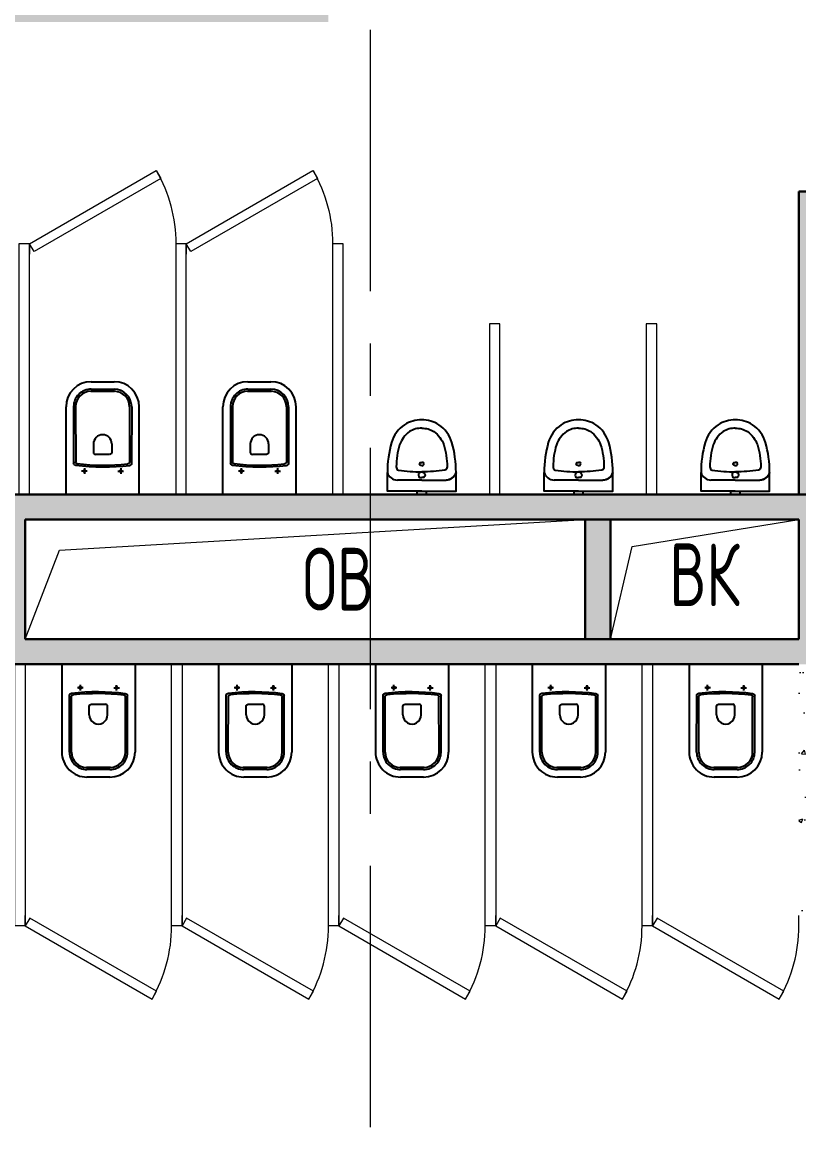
# Model space of a CAD drawing. Header units: millimetres. Extents: x -13407 to 95998, y -2719 to 109387.
# Drawn here: x 15905 to 19620, y 63797 to 69087 of the extents above; entities that cross this region are included whole.
import ezdxf

# ---------------------------------------------------------------- set-up
doc = ezdxf.new("R2010")
doc.units = ezdxf.units.MM
doc.linetypes.add('CENTER', pattern=[2, 1.25, -0.25, 0.25, -0.25])
for name, color, linetype, lineweight in [('АР_Двери', 5, 'Continuous', 18), ('АР_Оси', 193, 'Continuous', 9), ('АР_Перегородки газоблок', 165, 'Continuous', 30), ('АР_Перегородки газоблок_Штрих', 165, 'Continuous', 5), ('АР_Перегородки сантехнические', 216, 'Continuous', 9), ('АР_тонкая линия', 250, 'Continuous', 0)]:
    doc.layers.add(name, color=color, linetype=linetype, lineweight=lineweight)
doc.layers.add('АР_Отверстия', color=251, linetype='Continuous')
doc.layers.add('ТХ_сантехника', color=253, linetype='Continuous')
doc.styles.add('ICOCPEUR', font='isocpeur.ttf')
pattern_1 = [(50, (76865.7, -55313.48), (215.17805, -18.82564), [22.5, -247.5]), (355, (76865.7, -55313.48), (-41.6254, 225.65764), [18, -198]), (100.45144, (76883.63, -55315.05), (173.55265, 206.832), [19.12206, -210.34263]), (46.1842, (76865.7, -55253.48), (320.1724, -49.6558), [33.75, -371.25]), (96.63564, (76892.38, -55257.62), (280.3986, 292.2356), [28.6831, -315.5141]), (351.18416, (76865.7, -55253.5), (280.3986, 292.2356), [27, -297]), (21, (76895.7, -55268.48), (179.07212, -120.78567), [22.5, -247.5]), (326, (76895.7, -55268.48), (72.9946, 217.545), [18, -198]), (71.45144, (76910.62, -55278.55), (252.0667, 96.75935), [19.12206, -210.34263]), (37.5, (76865.7, -55313.48), (3.647957, 99.868156), [0, -195.6, 0, -201, 0, -198.75]), (7.5, (76865.7, -55313.48), (78.92086, 118.32351), [0, -114.6, 0, -191.1, 0, -75.75]), (327.5, (76798.8, -55313.48), (160.14673, -6.76646), [0, -75, 0, -234, 0, -310.5]), (317.5, (76768.8, -55313.48), (174.95585, 30.0315), [0, -97.5, 0, -155.4, 0, -220.5])]

# ---------------------------------------------------------------- blocks, each defined once
blk = doc.blocks.new('*U140')
at = {"color": 253}
for p, q in [((0, 0), (0, 50)), ((700, 0), (700, 50))]:
    blk.add_line(p, q, dxfattribs=at)
blk.add_lwpolyline([(0, 0), (606.2, -350), (628.1, -312.1), (21.9, 37.9)], close=True, dxfattribs=at)
blk.add_arc((0, 0), 700, 330, 0, dxfattribs=at)
blk = doc.blocks.new('*U143')
at = {"color": 253}
for p, q in [((0, 0), (0, 50)), ((700, 0), (700, 50))]:
    blk.add_line(p, q, dxfattribs=at)
blk.add_lwpolyline([(0, 0), (606.2, -350), (628.1, -312.1), (21.9, 37.9)], close=True, dxfattribs=at)
blk.add_arc((0, 0), 700, 330, 0, dxfattribs=at)
blk = doc.blocks.new('*U248')
at = {"color": 253}
for p, q in [((0, 0), (0, 50)), ((700, 0), (700, 50))]:
    blk.add_line(p, q, dxfattribs=at)
blk.add_lwpolyline([(0, 0), (606.2, -350), (628.1, -312.1), (21.9, 37.9)], close=True, dxfattribs=at)
blk.add_arc((0, 0), 700, 330, 0, dxfattribs=at)
blk = doc.blocks.new('*U249')
at = {"color": 253}
for p, q in [((0, 0), (0, 50)), ((700, 0), (700, 50))]:
    blk.add_line(p, q, dxfattribs=at)
blk.add_lwpolyline([(0, 0), (606.2, -350), (628.1, -312.1), (21.9, 37.9)], close=True, dxfattribs=at)
blk.add_arc((0, 0), 700, 330, 0, dxfattribs=at)
blk = doc.blocks.new('*U250')
at = {"color": 253}
for p, q in [((0, 0), (0, 50)), ((700, 0), (700, 50))]:
    blk.add_line(p, q, dxfattribs=at)
blk.add_lwpolyline([(0, 0), (606.2, -350), (628.1, -312.1), (21.9, 37.9)], close=True, dxfattribs=at)
blk.add_arc((0, 0), 700, 330, 0, dxfattribs=at)
blk = doc.blocks.new('*U251')
at = {"color": 253}
for p, q in [((0, 0), (0, 50)), ((700, 0), (700, 50))]:
    blk.add_line(p, q, dxfattribs=at)
blk.add_lwpolyline([(0, 0), (606.2, -350), (628.1, -312.1), (21.9, 37.9)], close=True, dxfattribs=at)
blk.add_arc((0, 0), 700, 330, 0, dxfattribs=at)
blk = doc.blocks.new('*U252')
at = {"color": 253}
for p, q in [((0, 0), (0, 50)), ((700, 0), (700, 50))]:
    blk.add_line(p, q, dxfattribs=at)
blk.add_lwpolyline([(0, 0), (606.2, -350), (628.1, -312.1), (21.9, 37.9)], close=True, dxfattribs=at)
blk.add_arc((0, 0), 700, 330, 0, dxfattribs=at)
blk = doc.blocks.new('Писуар')
at = {"color": 253}
for points in [[(0, 52.9), (116.5, 52.9, 0.328868), (164.1, 90, 0.066999), (144.5, 233.5, 0.172209), (82.4, 318.1, 0.143285), (0, 342, 0.143285), (-82.4, 318.1, 0.172209), (-144.5, 233.5, 0.066999), (-164.1, 90)], [(-58.2, 285.9, 0.137396), (-105.9, 222.3)], [(58.2, 285.9, -0.137396), (105.9, 222.3)], [(-164.1, 90, 0.328868), (-116.5, 52.9, 8)], [(0, 92.6, 0.419996), (-15.9, 76.8, 0.151492), (-10.6, 66.2), (0, 66.2)], [(0, 92.6, -0.419996), (15.9, 76.8, -0.151492), (10.6, 66.2), (0, 66.2)]]:
    blk.add_lwpolyline(points, format="xyb", dxfattribs=at)
for points in [[(0, 0), (-164.1, 0), (-164.1, 90)], [(0, 52.9), (-116.5, 52.9)], [(0, 0), (164.1, 0), (164.1, 90)]]:
    blk.add_lwpolyline(points, dxfattribs=at)
blk.add_lwpolyline([(-21.2, 0), (21.2, 0), (21.2, -15.9), (-21.2, -15.9)], close=True, dxfattribs=at)
for centre, radius, start, end in [((0, 187.1), 114.7, 90, 120.5102), ((282.3, 110.1), 404.1, 163.8712, 178.9693), ((2.6, 912.1), 819.4, 262.0158, 269.8149)]:
    blk.add_arc(centre, radius, start, end, dxfattribs=at)
at = {"color": 253, "extrusion": (0, 0, -1)}
for centre, radius, start, end in [((0, 187.1), 114.7, 90, 120.5102), ((282.3, 110.1), 404.1, 163.8712, 178.9693), ((2.6, 912.1), 819.4, 262.0158, 269.8149)]:
    blk.add_arc(centre, radius, start, end, dxfattribs=at)
at = {"color": 253}
for points, start_tangent, end_tangent in [([(-121.7, 117.4), (-111.2, 100.6)], (0.014037, -0.999901), (0.974129, -0.225992)), ([(121.7, 117.4), (111.2, 100.6)], (-0.014037, -0.999901), (-0.974129, -0.225992))]:
    blk.add_spline(points, degree=3, dxfattribs=dict(at, start_tangent=start_tangent, end_tangent=end_tangent))
for points in [[(-10.6, 132.4), (-10.6, 137.6), (-5.3, 137.6), (0, 137.6)], [(0, 121.8), (-5.3, 121.8), (-10.6, 127.1), (-10.6, 132.4)], [(10.6, 132.4), (10.6, 137.6), (5.3, 137.6), (0, 137.6)], [(0, 121.8), (5.3, 121.8), (10.6, 127.1), (10.6, 132.4)], [(164.1, 90), (158.8, 68.8), (137.6, 52.9), (116.5, 52.9)]]:
    blk.add_open_spline(points, degree=3, dxfattribs=at)
blk = doc.blocks.new('унитаз поликлиники')
at = {"color": 253}
for p, q in [((0, 175), (0, -175)), ((0, 175), (420, 175)), ((420, 138.7), (149.6, 138.7)), ((420, 129), (156.8, 128.7)), ((125.6, 86.7), (99.5, 86.7)), ((112.4, 73.1), (112.4, 100.2)), ((494, 57.1), (494, -57.1)), ((504, 55), (504, -55)), ((540, 55), (540, -55)), ((191.9, -33.7), (191.9, 33.7)), ((242.4, 43.7), (201.9, 43.7)), ((242.4, -43.7), (201.9, -43.7)), ((125.5, -86.5), (99.4, -86.5)), ((112.3, -73), (112.3, -100.1)), ((420, -139), (147.9, -138.7)), ((420, -129), (155.2, -128.7)), ((0, -175), (420, -175))]:
    blk.add_line(p, q, dxfattribs=at)
for centre, radius, start, end in [((420, 55), 120, 0, 90), ((420.5, 55.2), 83.5, 359.8619, 90.3335), ((420, 55), 74, 0, 90), ((242.4, 0), 43.7, 270, 90), ((420, -55), 120, 270, 0), ((420, -55), 84, 270, 0), ((420, -55), 74, 270, 358.4018)]:
    blk.add_arc(centre, radius, start, end, dxfattribs=at)
at = {"color": 253, "extrusion": (0, 0, -1)}
for centre, major_axis, ratio, start_param, end_param in [((1158.1, 0), (-731, -726.4), 0.993775, 0.659849, 0.910919), ((984.1, 0), (-23.4, -941.4), 0.89728, 1.422258, 1.677847), ((149.5, 127.3), (-5.6, -10.5), 0.821373, 1.269211, 2.570669), ((154.4, 119.8), (-5.61, -7.72), 0.798093, 1.232924, 2.686723), ((112.4, 86.8), (3.55, 3.55), 1, 5.504025, 11.78721), ((201.9, -33.5), (4.12, -9.49), 0.964797, 0.42926, 1.943413), ((147.9, -127.5), (5.4, -10.4), 0.836443, 0.56114, 1.877577), ((155.2, -117.5), (5.3, -10.4), 0.842984, 0.549902, 1.8819)]:
    blk.add_ellipse(centre, major_axis=major_axis, ratio=ratio, start_param=start_param, end_param=end_param, dxfattribs=at)
at = {"color": 253}
for centre, major_axis, ratio, start_param, end_param in [((201.9, 33.5), (4.12, 9.49), 0.964797, 0.42926, 1.943413), ((112.3, -86.6), (3.54, -3.55), 1, 5.504025, 11.78721)]:
    blk.add_ellipse(centre, major_axis=major_axis, ratio=ratio, start_param=start_param, end_param=end_param, dxfattribs=at)

msp = doc.modelspace()

# ---------------------------------------------------------------- hatches: boundary and pattern name
at = {"layer": 'АР_Перегородки газоблок_Штрих', "ltscale": 100}
h = msp.add_hatch(dxfattribs=at)
h.set_pattern_fill('AR-CONC', color=253, scale=30)
h.set_pattern_definition(pattern_1)
h.paths.add_polyline_path([(15274.9, 72037.2), (15154.9, 72037.2), (15154.9, 70672.2), (14439.9, 70672.2), (14439.9, 72037.2), (14319.9, 72037.2), (14319.9, 63207.2), (12769.9, 63207.2), (12769.9, 63087.2), (17369.9, 63087.4), (17369.9, 63207.4), (14439.9, 63207.2), (14439.9, 66015), (15919.9, 66015), (15919.9, 66015), (19619.9, 66015), (19619.9, 66015), (23769.9, 66015), (23769.9, 66134.7), (21838.7, 66134.7), (21838.8, 66706.8), (21718.8, 66706.8), (21718.7, 66134.8), (19739.9, 66135), (19739.9, 66706.8), (19619.9, 66706.8), (19619.9, 66135), (18598.4, 66135), (18598.4, 66706.8), (18614.9, 66706.8), (18718.4, 66706.8), (18718.4, 66135), (18614.9, 66135), (17369.9, 66135), (17369.9, 66706.8), (17369.9, 66135), (15799.9, 66135), (15799.9, 66706.8), (15799.9, 66706.8), (15799.9, 66135), (15919.9, 66135), (15919.9, 66706.8), (15799.9, 66706.8), (15799.9, 66135), (15274.9, 66135), (15274.9, 66706.8), (15274.9, 66706.8), (15274.9, 66135), (14439.9, 66135), (14439.9, 66706.8), (23770, 66706.6), (23769.9, 66134.7), (23769.9, 66134.7), (23769.9, 66826.8), (23047.6, 66826.6), (19739.9, 66826.8), (19739.9, 68276.8), (19619.9, 68276.8), (19619.9, 66826.8), (14439.9, 66826.8), (14439.9, 69087.2), (17369.9, 69087.2), (17369.9, 69207.2), (14439.9, 69207.2), (14439.9, 70672.2), (15154.9, 70672.2), (15154.9, 69207.2), (15274.9, 69207.2)])
h = msp.add_hatch(dxfattribs=at)
h.set_pattern_fill('AR-CONC', color=253, scale=30)
h.set_pattern_definition(pattern_1)
h.paths.add_polyline_path([(19619.9, 66015), (19619.9, 64802.7), (19719.9, 64802.7), (19719.9, 66015)])

# ---------------------------------------------------------------- linework, layer by layer
at = {"layer": 'АР_Оси', "color": 253, "linetype": 'CENTER', "ltscale": 1000}
msp.add_line((17569.9, 79049.7), (17569.9, 23317.3), dxfattribs=at)
at = {"layer": 'АР_Перегородки газоблок', "color": 253, "ltscale": 100}
for points in [[(19619.9, 66826.8), (19619.9, 68276.8)], [(19619.9, 68276.8), (19739.9, 68276.8)], [(14439.9, 66826.8), (21718.8, 66826.8)], [(15919.9, 66706.8), (15919.9, 66135)], [(18803.9, 66706.8), (15919.9, 66706.8)], [(18598.4, 66135), (18598.4, 66706.8)], [(19619.9, 66706.8), (18614.9, 66706.8)], [(18718.4, 66706.8), (18718.4, 66135)], [(19619.9, 66135), (19619.9, 66706.8)], [(15919.9, 66135), (18891.4, 66135)], [(18614.9, 66135), (19619.9, 66135)], [(15985.9, 66015), (14439.9, 66015)], [(19619.9, 66015), (15919.9, 66015)], [(19619.9, 66015), (19619.9, 66015)]]:
    msp.add_lwpolyline(points, dxfattribs=at)
at = {"layer": 'АР_Перегородки сантехнические', "color": 253, "lineweight": 0}
for points in [[(15889.9, 66826.8), (15939.9, 66826.8), (15939.9, 68026.8), (15889.9, 68026.8)], [(16639.9, 66826.8), (16689.9, 66826.8), (16689.9, 68026.8), (16639.9, 68026.8)], [(17389.9, 66826.8), (17439.9, 66826.8), (17439.9, 68026.8), (17389.9, 68026.8)], [(18139.9, 66826.8), (18189.9, 66826.8), (18189.9, 67643.4), (18139.9, 67643.4)], [(18889.9, 66826.8), (18939.9, 66826.8), (18939.9, 67643.4), (18889.9, 67643.4)], [(15869.9, 66015), (15919.9, 66015), (15919.9, 64762.7), (15869.9, 64762.7)], [(16619.9, 66015), (16669.9, 66015), (16669.9, 64762.7), (16619.9, 64762.7)], [(17369.9, 66015), (17419.9, 66015), (17419.9, 64762.7), (17369.9, 64762.7)], [(18119.9, 66015), (18169.9, 66015), (18169.9, 64762.7), (18119.9, 64762.7)], [(18869.9, 66015), (18919.9, 66015), (18919.9, 64762.7), (18869.9, 64762.7)]]:
    msp.add_lwpolyline(points, close=True, dxfattribs=at)
at = {"layer": 'АР_тонкая линия', "color": 253, "ltscale": 100}
for points in [[(15919.9, 66135), (16083.5, 66561), (18598.4, 66706.8)], [(18718.4, 66135), (18823.3, 66578.3), (19619.9, 66706.8)]]:
    msp.add_lwpolyline(points, dxfattribs=at)

# ---------------------------------------------------------------- block references
at = {"layer": 'АР_Двери', "color": 253, "lineweight": 30, "xscale": -1, "rotation": 180}
for name, p in [('*U248', (15939.9, 68026.8)), ('*U249', (16689.9, 68026.8))]:
    msp.add_blockref(name, p, dxfattribs=at)
at = {"layer": 'АР_Двери', "color": 253, "lineweight": 30}
for name, p in [('*U252', (15919.9, 64762.7)), ('*U251', (16669.9, 64762.7)), ('*U250', (17419.9, 64762.7)), ('*U143', (18169.9, 64762.7)), ('*U140', (18919.9, 64762.7))]:
    msp.add_blockref(name, p, dxfattribs=at)
at = {"layer": 'ТХ_сантехника', "color": 253}
for p, rotation in [((16289.9, 66826.8), 90.00000000000001), ((17039.9, 66826.8), 90.00000000000001), ((16269.9, 66015), 270.0015666875582), ((17019.9, 66015), 270.0015666875582), ((17769.9, 66015), 270.0015666875582), ((18519.9, 66015), 270.0015666875582), ((19269.9, 66015), 270.0015666875582)]:
    msp.add_blockref('унитаз поликлиники', p, dxfattribs=dict(at, rotation=rotation))
at = {"layer": 'ТХ_сантехника', "color": 253, "ltscale": 100}
for p in [(17816, 66842.7), (17816, 66842.7), (17816, 66842.7), (17816, 66842.7), (18566, 66842.7), (18566, 66842.7), (18566, 66842.7), (18566, 66842.7), (19316, 66842.7), (19316, 66842.7), (19316, 66842.7), (19316, 66842.7)]:
    msp.add_blockref('Писуар', p, dxfattribs=at)

# ---------------------------------------------------------------- texts
at = {"layer": 'АР_Отверстия', "color": 253, "ltscale": 100, "char_height": 300, "attachment_point": 5, "line_spacing_factor": 0.7, "style": 'ICOCPEUR'}
for s, insert in [('\\A1;{\\W0.7;ОВ}', (17416, 66422)), ('\\A1;{\\W0.7;ВК}', (19168.9, 66443.1))]:
    msp.add_mtext(s, dxfattribs=dict(at, insert=insert))

doc.saveas('drawing.dxf')
